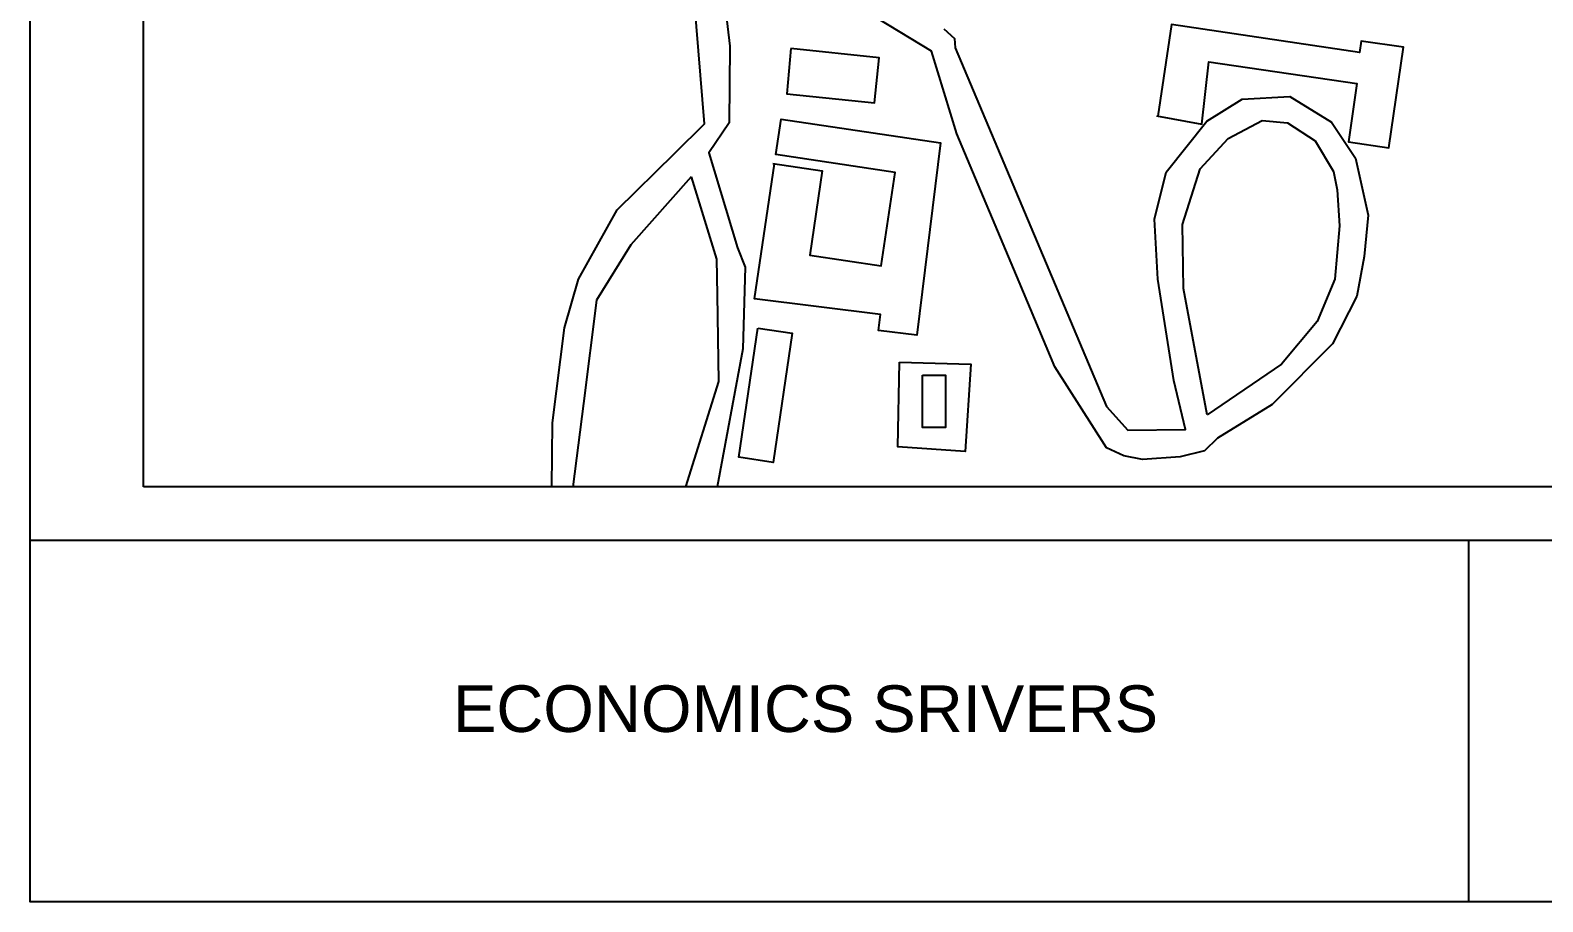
# Model space of a CAD drawing. Header units: millimetres. Extents: x -75360 to 914439, y -5036 to 71141.
# Drawn here: x 514647 to 534124, y -4440 to 6776 of the extents above; entities that cross this region are included whole.
import ezdxf

# ---------------------------------------------------------------- set-up
doc = ezdxf.new("R2010")
doc.units = ezdxf.units.MM
doc.styles.get("Standard").update_dxf_attribs({"font": 'arial.ttf'})

msp = doc.modelspace()

# ---------------------------------------------------------------- linework, layer by layer
for p, q in [((516105, 902), (516105, 27565)), ((541369, 902), (516105, 902)), ((514647, 215), (551688, 215)), ((533168, 215), (533168, -4440))]:
    msp.add_line(p, q)
for points in [[(514647, 28992), (551688, 28992), (551688, -4440), (514647, -4440)], [(526136, 2336), (526434, 2336), (526434, 1665), (526136, 1665)]]:
    msp.add_lwpolyline(points, close=True)
for points in [[(521365, 902), (521374, 1723), (521529, 2946), (521708, 3574), (522204, 4464), (522948, 5196), (523331, 5572), (523104, 8343), (516105, 12331)], [(526411, 6794), (526548, 6672), (526556, 6550), (528508, 1934), (528783, 1630), (529522, 1637), (529375, 2270), (529169, 3575), (529123, 4347), (529276, 4950), (529798, 5608), (530253, 5889), (530867, 5922), (531403, 5593), (531714, 5129), (531876, 4397), (531823, 3866), (531728, 3354), (531417, 2741), (530638, 1958), (529937, 1526), (529769, 1363), (529456, 1286), (528971, 1253), (528731, 1301), (528505, 1401), (527842, 2443), (527380, 3540), (526579, 5444), (526251, 6506), (523461, 8203)], [(523562, 7368), (523658, 6570), (523649, 5583), (523385, 5201), (523755, 3976), (523853, 3726), (523824, 2675), (523494, 902)], [(529151, 5675), (529734, 5568), (529822, 6372), (531732, 6091), (531621, 5340), (532140, 5263), (532331, 6558), (531787, 6638), (531766, 6492), (529342, 6849), (529169, 5671)], [(524440, 6541), (524390, 5959), (525518, 5843), (525577, 6421), (524440, 6541)], [(524209, 5062), (524846, 4967), (524685, 3882), (525604, 3745), (525783, 4948), (524250, 5176), (524318, 5632), (526370, 5327), (526062, 2853), (525570, 2914), (525596, 3120), (523973, 3322), (524231, 5059)], [(529801, 1827), (529498, 3454), (529487, 4275), (529711, 4993), (530073, 5382), (530509, 5616), (530839, 5584), (531193, 5355), (531431, 4959), (531478, 4723), (531507, 4261), (531447, 3575), (531217, 3028), (530758, 2480), (529801, 1827)], [(523157, 4890), (522382, 4015), (521940, 3303), (521770, 1971), (521633, 902)], [(523157, 4890), (523483, 3829), (523491, 3372), (523509, 2258), (523085, 902)], [(524020, 2943), (524457, 2877), (524212, 1215), (523770, 1280), (524017, 2943)], [(525841, 2506), (526759, 2477), (526686, 1357), (525819, 1413), (525841, 2506)]]:
    msp.add_lwpolyline(points)

# ---------------------------------------------------------------- texts
at = {"insert": (520090, -1655), "char_height": 600, "attachment_point": 1}
msp.add_mtext('ECONOMICS SRIVERS', dxfattribs=at)

doc.saveas('drawing.dxf')
